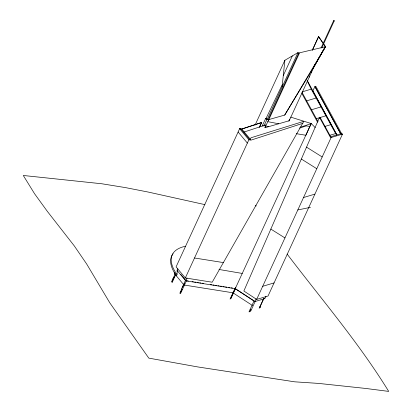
<?xml version="1.0" encoding="UTF-8"?>
<svg xmlns="http://www.w3.org/2000/svg" width="412" height="412" viewBox="0 0 412 412"><rect width="100%" height="100%" fill="white"/><g stroke="black" fill="none" stroke-linecap="round" stroke-linejoin="round"><path stroke-width="0.62" d="M173.081 253.751A82.884 30.241 24.7 0 0 176.408 275.844L176.98 274.608L177.454 268.959L177.927 269.031M309.252 77.142L309.361 75.87M311.271 72.754L311.369 71.539M313.285 68.371L313.362 67.48L313.82 67.213M282.091 87.035L284.872 60.286L297.912 52.643L299.369 53.23L268.65 120.026L265.627 118.574L262.13 126.067M289.569 119.099L289.198 120.742L264.988 127.735L265.616 124.949L243.992 132.067M259.648 126.917L261.651 122.477L241.782 129.018L239.635 128.698L176.078 266.878L185.328 277.946L212.195 282.22L303.824 121.308L251.006 137.763L250.007 139.941L240.757 128.879M171.552 281.793L175.373 273.475M171.995 281.921L174.312 276.89M172.015 282.73L175.723 274.66M177.067 271.74L177.809 270.566M255.028 125.171L284.872 60.286M185.328 277.946L248.884 139.761L239.635 128.698M182.485 289.657L181.45 289.239L181.852 289.121M185.642 280.309L185.724 280.706L186.518 280.886M181.44 289.178L185.498 280.356M179.905 293.045L181.723 289.09M182.526 287.339L184.411 283.245M265.961 296.259L264.89 298.582L254.843 301.594L235.221 288.714L185.786 280.845L187.084 278.023M180.044 293.586L181.883 289.584M180.626 293.421L186.476 280.696M283.281 75.607L292.34 55.908M267.192 119.434L297.912 52.643M265.261 125.722L265.616 124.949M264.988 127.735L268.835 119.372M312.214 50.331L318.558 36.539L325.449 46.69L314.114 66.574L284.707 115.072L268.083 119.794L298.803 53.004L325.449 46.69L318.558 36.539M312.523 49.965L318.6 36.745M321.03 48.065L333.653 20.626L334.214 20.914L333.653 20.626M321.875 47.746L334.225 20.888M315.644 63.247L289.08 121.004L288.606 120.912M336.753 134.796L312.832 90.913L314.948 86.479L340.714 133.735L341.672 134.363M230.056 299.097L234.969 288.415L254.07 300.853L248.997 311.884M230.571 298.824L311.194 123.533L290.666 117.096M296.362 133.689L305.895 135.275L311.194 123.533L315.216 127.602M230.823 298.746L235.468 288.637M319.501 118.311L320.011 117.209L331.119 137.531L256.661 299.411L243.868 291.011L319.506 117.363L330.156 136.902L331.119 137.531L342.501 134.116L341.543 133.483L315.783 86.226L314.856 86.505L340.621 133.761M254.008 300.889L254.559 301.435L255.167 301.357M249.672 311.869L250.46 310.148M250.089 311.56L250.867 309.865M254.843 301.594L256.176 298.695M250.136 309.608L250.527 310.21L251.078 310.045M251.124 310.257L255.183 301.429M259.143 308.32L263.68 298.458M263.423 299.539L259.926 307.141L259.406 306.992M342.501 134.116L268.047 295.991L256.661 299.411M263.824 126.149L267.084 119.161L265.627 118.574M265.915 118.733L282.359 84.47M259.163 127.452L261.651 122.477M325.408 46.484L314.114 66.574M314.032 66.62L325.449 46.69L284.707 115.072M172.87 278.744L173.776 279.336M241.808 129.044L261.677 122.508M300.065 127.293L311.256 123.61M299.612 128.096L306.24 125.912L309.865 126.427M302.902 123.306L251.052 140.106L248.884 139.761M302.351 91.809L311.22 89.147L336.537 135.126M306.605 100.878L316.066 98.041M311.457 109.772L320.912 106.935M316.303 118.666L325.763 115.829M324.697 126.494L330.609 124.723M329.548 135.388L335.461 133.617M330.661 136.753L341.543 133.483M303.526 197.528L314.907 194.109M262.686 286.314L274.073 282.9M297.809 209.955L310.442 207.36M255.203 205.784L256.29 205.907M239.635 128.693L240.587 128.848M194.505 257.989L223.402 262.588M242.246 273.439L218.963 269.458M187.11 280.793L188.366 280.994M192.147 281.597L193.408 281.798M194.665 281.999L195.927 282.199M197.183 282.4L198.445 282.601M199.702 282.802L200.963 282.998M202.22 283.198L203.482 283.399M210.408 284.507L211.67 284.702M212.927 284.903L214.189 285.104M215.445 285.305L216.707 285.506M217.963 285.707L219.225 285.907M220.482 286.108L221.744 286.309M223.005 286.51L224.262 286.711M225.524 286.912L226.78 287.113M228.67 287.411L229.932 287.612M231.189 287.813L232.45 288.014M184.617 285.104L232.95 292.798L252.566 305.57M267.779 121.658L278.703 123.77M265.766 126.046L268.799 126.633M204.913 204.63L147.975 192.007L125.366 187.589L101.882 183.778L23.293 175.481L34.598 193.789L47.401 211.449L74.273 245.882L86.669 263.999L109.844 302.908L148.799 358.121L197.513 366.891L294.621 381.811L318.589 383.412L365.542 388.428L388.707 391.4C358.852 342.805 321.571 299.395 287.133 254.065M177.608 270.571L177.335 270.488M340.714 133.735L342.187 134.209M263.804 298.53L264.483 298.52M267.084 119.161L268.65 120.026M260.085 306.986L260.441 307.409L259.642 307.228M306.538 147.136L322.184 156.962M301.357 159.032L316.776 168.714M270.844 229.077L284.939 237.93M241.782 129.018L250.707 139.694M238.115 132.005L247.36 143.067M235.535 287.179L235.788 287.478M180.868 274.469L185.755 280.32M176.887 270.195L185.786 280.845M175.337 274.655L183.989 285.006M307.249 80.479L336.846 134.765M301.975 92.252L317.982 121.617M301.908 93.519L317.534 122.179M307.089 80.623L311.22 89.147M176.98 274.608A82.884 30.241 24.7 0 1 185.323 246.278M174.868 274.577A92.839 33.877 24.7 0 1 174.513 272.368"/></g></svg>
